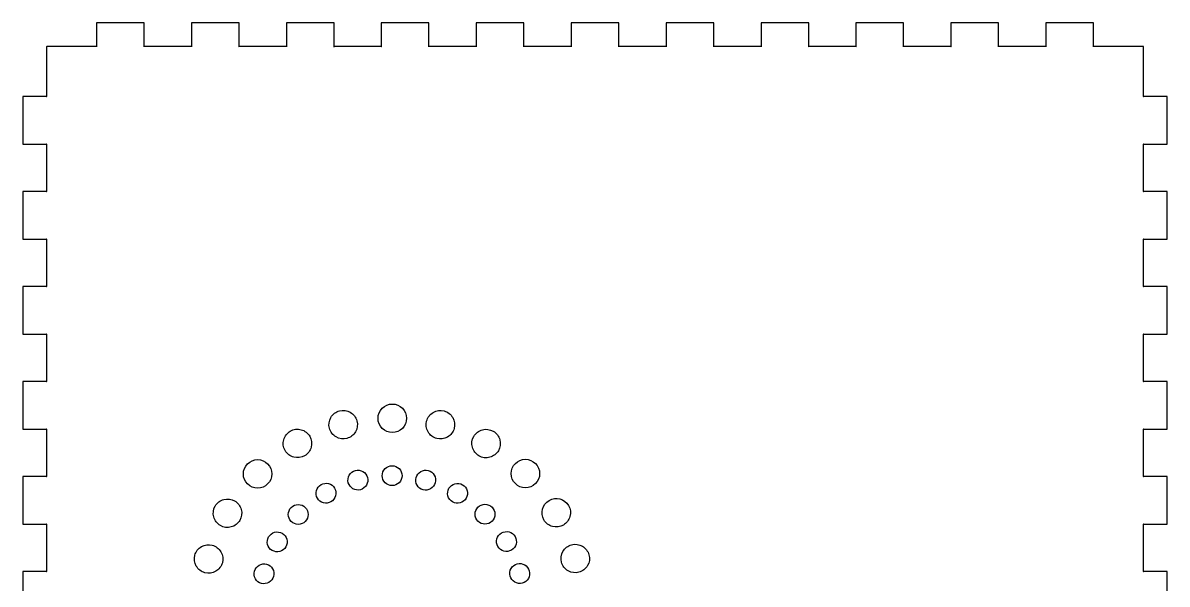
# Model space of a CAD drawing. Extents: x 5 to 509, y -8625 to -7917.
# Drawn here: x 6.6 to 247.6, y -8208.3 to -8090.1 of the extents above; entities that cross this region are included whole.
import ezdxf

# ---------------------------------------------------------------- set-up
doc = ezdxf.new("R2010")
doc.units = 0
doc.layers.add('Corps', color=7, linetype='CONTINUOUS')

msp = doc.modelspace()

# ---------------------------------------------------------------- linework, layer by layer
at = {"layer": 'Corps', "color": 7}
for p, q in [((22.065514, -8090.13632), (22.065514, -8095.13632)), ((32.085018, -8090.11632), (22.085014, -8090.11632)), ((32.104518, -8095.13632), (32.104518, -8090.13632)), ((42.065512, -8090.13632), (42.065512, -8095.13632)), ((52.085019, -8090.11632), (42.085012, -8090.11632)), ((52.104519, -8095.13632), (52.104519, -8090.13632)), ((62.065513, -8090.13632), (62.065513, -8095.13632)), ((72.085017, -8090.11632), (62.085013, -8090.11632)), ((72.104517, -8095.13632), (72.104517, -8090.13632)), ((82.065521, -8090.13632), (82.065521, -8095.13632)), ((92.085015, -8090.11632), (82.085021, -8090.11632)), ((92.104515, -8095.13632), (92.104515, -8090.13632)), ((102.065519, -8090.13632), (102.065519, -8095.13632)), ((112.085016, -8090.11632), (102.085019, -8090.11632)), ((112.104516, -8095.13632), (112.104516, -8090.13632)), ((122.065516, -8090.13632), (122.065516, -8095.13632)), ((132.085016, -8090.11632), (122.085016, -8090.11632)), ((132.104516, -8095.13632), (132.104516, -8090.13632)), ((142.065516, -8090.13632), (142.065516, -8095.13632)), ((152.085016, -8090.11632), (142.085016, -8090.11632)), ((152.104516, -8095.13632), (152.104516, -8090.13632)), ((162.065516, -8090.13632), (162.065516, -8095.13632)), ((172.085016, -8090.11632), (162.085016, -8090.11632)), ((172.104516, -8095.13632), (172.104516, -8090.13632)), ((182.065516, -8090.13632), (182.065516, -8095.13632)), ((192.085016, -8090.11632), (182.085016, -8090.11632)), ((192.104516, -8095.13632), (192.104516, -8090.13632)), ((202.065516, -8090.13632), (202.065516, -8095.13632)), ((212.085016, -8090.11632), (202.085016, -8090.11632)), ((212.104516, -8095.13632), (212.104516, -8090.13632)), ((222.065516, -8090.13632), (222.065516, -8095.13632)), ((232.085016, -8090.11632), (222.085016, -8090.11632)), ((232.104516, -8095.13632), (232.104516, -8090.13632)), ((11.56552, -8095.13632), (11.56552, -8095.13632)), ((11.56552, -8095.13632), (11.56552, -8105.63632)), ((22.085014, -8095.11632), (11.58502, -8095.11632)), ((42.085012, -8095.11632), (32.085018, -8095.11632)), ((62.085013, -8095.11632), (52.085019, -8095.11632)), ((82.085021, -8095.11632), (72.085017, -8095.11632)), ((102.085019, -8095.11632), (92.085015, -8095.11632)), ((122.085016, -8095.11632), (112.085016, -8095.11632)), ((142.085016, -8095.11632), (132.085016, -8095.11632)), ((162.085016, -8095.11632), (152.085016, -8095.11632)), ((182.085016, -8095.11632), (172.085016, -8095.11632)), ((202.085016, -8095.11632), (192.085016, -8095.11632)), ((222.085016, -8095.11632), (212.085016, -8095.11632)), ((242.585016, -8095.11632), (232.085016, -8095.11632)), ((242.585016, -8095.11632), (242.585016, -8095.11632)), ((242.604516, -8105.63632), (242.604516, -8095.13632)), ((6.565513, -8105.63632), (6.565513, -8115.63632)), ((11.58502, -8105.61632), (6.585013, -8105.61632)), ((247.585016, -8105.61632), (242.585016, -8105.61632)), ((247.604516, -8115.63632), (247.604516, -8105.63632)), ((6.585013, -8115.65632), (11.58502, -8115.65632)), ((11.56552, -8115.63632), (11.56552, -8125.63632)), ((242.585016, -8115.65632), (247.585016, -8115.65632)), ((242.604516, -8125.63632), (242.604516, -8115.63632)), ((6.565513, -8125.63632), (6.565513, -8135.63632)), ((11.58502, -8125.61632), (6.585013, -8125.61632)), ((247.585016, -8125.61632), (242.585016, -8125.61632)), ((247.604516, -8135.63632), (247.604516, -8125.63632)), ((6.585013, -8135.65632), (11.58502, -8135.65632)), ((11.56552, -8135.63632), (11.56552, -8145.63632)), ((242.585016, -8135.65632), (247.585016, -8135.65632)), ((242.604516, -8145.63632), (242.604516, -8135.63632)), ((6.565513, -8145.63632), (6.565513, -8155.63632)), ((11.58502, -8145.61632), (6.585013, -8145.61632)), ((247.585016, -8145.61632), (242.585016, -8145.61632)), ((247.604516, -8155.63632), (247.604516, -8145.63632)), ((6.585013, -8155.65632), (11.58502, -8155.65632)), ((11.56552, -8155.63632), (11.56552, -8165.63632)), ((242.585016, -8155.65632), (247.585016, -8155.65632)), ((242.604516, -8165.63632), (242.604516, -8155.63632)), ((6.565513, -8165.63632), (6.565513, -8175.63632)), ((11.58502, -8165.61632), (6.585013, -8165.61632)), ((247.585016, -8165.61632), (242.585016, -8165.61632)), ((247.604516, -8175.63632), (247.604516, -8165.63632)), ((87.382739, -8173.37302), (87.382739, -8173.37302)), ((97.108484, -8173.228258), (97.108484, -8173.228258)), ((6.585013, -8175.65632), (11.58502, -8175.65632)), ((11.56552, -8175.63632), (11.56552, -8185.63632)), ((76.93952, -8173.931421), (76.93952, -8173.931421)), ((242.585016, -8175.65632), (247.585016, -8175.65632)), ((242.604516, -8185.63632), (242.604516, -8175.63632)), ((66.999569, -8177.169086), (66.999569, -8177.169086)), ((107.042654, -8177.917581), (107.042654, -8177.917581)), ((6.565513, -8185.63632), (6.565513, -8195.63632)), ((11.58502, -8185.61632), (6.585013, -8185.61632)), ((59.007484, -8185.08782), (59.007484, -8185.08782)), ((86.444601, -8185.45892), (86.444601, -8185.45892)), ((93.227232, -8185.358532), (93.227232, -8185.358532)), ((115.428576, -8185.01462), (115.428576, -8185.01462)), ((247.585016, -8185.61632), (242.585016, -8185.61632)), ((247.604516, -8195.63632), (247.604516, -8185.63632)), ((79.161569, -8185.848372), (79.161569, -8185.848372)), ((72.229388, -8188.106399), (72.229388, -8188.106399)), ((100.155297, -8188.628631), (100.155297, -8188.628631)), ((52.563221, -8192.591187), (52.563221, -8192.591187)), ((121.513658, -8191.757059), (121.513658, -8191.757059)), ((66.655733, -8193.62882), (66.655733, -8193.62882)), ((106.003726, -8193.57802), (106.003726, -8193.57802)), ((6.585013, -8195.65632), (11.58502, -8195.65632)), ((11.56552, -8195.63632), (11.56552, -8205.63632)), ((242.585016, -8195.65632), (247.585016, -8195.65632)), ((242.604516, -8205.63632), (242.604516, -8195.63632)), ((62.161292, -8198.861686), (62.161292, -8198.861686)), ((110.247234, -8198.280439), (110.247234, -8198.280439)), ((48.283202, -8201.502187), (48.283202, -8201.502187)), ((125.820661, -8202.13165), (125.820661, -8202.13165)), ((6.565513, -8205.63632), (6.565513, -8215.63632)), ((11.58502, -8205.61632), (6.585013, -8205.61632)), ((59.176475, -8205.07629), (59.176475, -8205.07629)), ((113.251242, -8205.515766), (113.251242, -8205.515766)), ((247.585016, -8205.61632), (242.585016, -8205.61632)), ((247.604516, -8215.63632), (247.604516, -8205.63632))]:
    msp.add_line(p, q, dxfattribs=at)
for points in [[(22.085014, -8090.11632), (22.073314, -8090.11632), (22.065514, -8090.12632), (22.065514, -8090.13632)], [(32.104518, -8090.13632), (32.104518, -8090.12432), (32.096518, -8090.11632), (32.085018, -8090.11632)], [(42.085012, -8090.11632), (42.073312, -8090.11632), (42.065512, -8090.12632), (42.065512, -8090.13632)], [(52.104519, -8090.13632), (52.104519, -8090.12432), (52.096519, -8090.11632), (52.085019, -8090.11632)], [(62.085013, -8090.11632), (62.073313, -8090.11632), (62.065513, -8090.12632), (62.065513, -8090.13632)], [(72.104517, -8090.13632), (72.104517, -8090.12432), (72.096517, -8090.11632), (72.085017, -8090.11632)], [(82.085021, -8090.11632), (82.073321, -8090.11632), (82.065521, -8090.12632), (82.065521, -8090.13632)], [(92.104515, -8090.13632), (92.104515, -8090.12432), (92.096515, -8090.11632), (92.085015, -8090.11632)], [(102.085019, -8090.11632), (102.073319, -8090.11632), (102.065519, -8090.12632), (102.065519, -8090.13632)], [(112.104516, -8090.13632), (112.104516, -8090.12432), (112.096516, -8090.11632), (112.085016, -8090.11632)], [(122.085016, -8090.11632), (122.073316, -8090.11632), (122.065516, -8090.12632), (122.065516, -8090.13632)], [(132.104516, -8090.13632), (132.104516, -8090.12432), (132.096516, -8090.11632), (132.085016, -8090.11632)], [(142.085016, -8090.11632), (142.073316, -8090.11632), (142.065516, -8090.12632), (142.065516, -8090.13632)], [(152.104516, -8090.13632), (152.104516, -8090.12432), (152.096516, -8090.11632), (152.085016, -8090.11632)], [(162.085016, -8090.11632), (162.073316, -8090.11632), (162.065516, -8090.12632), (162.065516, -8090.13632)], [(172.104516, -8090.13632), (172.104516, -8090.12432), (172.096516, -8090.11632), (172.085016, -8090.11632)], [(182.085016, -8090.11632), (182.073316, -8090.11632), (182.065516, -8090.12632), (182.065516, -8090.13632)], [(192.104516, -8090.13632), (192.104516, -8090.12432), (192.096516, -8090.11632), (192.085016, -8090.11632)], [(202.085016, -8090.11632), (202.073316, -8090.11632), (202.065516, -8090.12632), (202.065516, -8090.13632)], [(212.104516, -8090.13632), (212.104516, -8090.12432), (212.096516, -8090.11632), (212.085016, -8090.11632)], [(222.085016, -8090.11632), (222.073316, -8090.11632), (222.065516, -8090.12632), (222.065516, -8090.13632)], [(232.104516, -8090.13632), (232.104516, -8090.12432), (232.096516, -8090.11632), (232.085016, -8090.11632)], [(11.58502, -8095.11632), (11.57332, -8095.11632), (11.56552, -8095.12632), (11.56552, -8095.13632)], [(22.065514, -8095.13632), (22.065514, -8095.12432), (22.073514, -8095.11632), (22.085014, -8095.11632)], [(32.085018, -8095.11632), (32.096718, -8095.11632), (32.104518, -8095.12632), (32.104518, -8095.13632)], [(42.065512, -8095.13632), (42.065512, -8095.12432), (42.073512, -8095.11632), (42.085012, -8095.11632)], [(52.085019, -8095.11632), (52.096719, -8095.11632), (52.104519, -8095.12632), (52.104519, -8095.13632)], [(62.065513, -8095.13632), (62.065513, -8095.12432), (62.073513, -8095.11632), (62.085013, -8095.11632)], [(72.085017, -8095.11632), (72.096717, -8095.11632), (72.104517, -8095.12632), (72.104517, -8095.13632)], [(82.065521, -8095.13632), (82.065521, -8095.12432), (82.073521, -8095.11632), (82.085021, -8095.11632)], [(92.085015, -8095.11632), (92.096715, -8095.11632), (92.104515, -8095.12632), (92.104515, -8095.13632)], [(102.065519, -8095.13632), (102.065519, -8095.12432), (102.073519, -8095.11632), (102.085019, -8095.11632)], [(112.085016, -8095.11632), (112.096716, -8095.11632), (112.104516, -8095.12632), (112.104516, -8095.13632)], [(122.065516, -8095.13632), (122.065516, -8095.12432), (122.073516, -8095.11632), (122.085016, -8095.11632)], [(132.085016, -8095.11632), (132.096716, -8095.11632), (132.104516, -8095.12632), (132.104516, -8095.13632)], [(142.065516, -8095.13632), (142.065516, -8095.12432), (142.073516, -8095.11632), (142.085016, -8095.11632)], [(152.085016, -8095.11632), (152.096716, -8095.11632), (152.104516, -8095.12632), (152.104516, -8095.13632)], [(162.065516, -8095.13632), (162.065516, -8095.12432), (162.073516, -8095.11632), (162.085016, -8095.11632)], [(172.085016, -8095.11632), (172.096716, -8095.11632), (172.104516, -8095.12632), (172.104516, -8095.13632)], [(182.065516, -8095.13632), (182.065516, -8095.12432), (182.073516, -8095.11632), (182.085016, -8095.11632)], [(192.085016, -8095.11632), (192.096716, -8095.11632), (192.104516, -8095.12632), (192.104516, -8095.13632)], [(202.065516, -8095.13632), (202.065516, -8095.12432), (202.073516, -8095.11632), (202.085016, -8095.11632)], [(212.085016, -8095.11632), (212.096716, -8095.11632), (212.104516, -8095.12632), (212.104516, -8095.13632)], [(222.065516, -8095.13632), (222.065516, -8095.12432), (222.073516, -8095.11632), (222.085016, -8095.11632)], [(232.085016, -8095.11632), (232.096716, -8095.11632), (232.104516, -8095.12632), (232.104516, -8095.13632)], [(242.604516, -8095.13632), (242.604516, -8095.12432), (242.596516, -8095.11632), (242.585016, -8095.11632)], [(6.585013, -8105.61632), (6.573313, -8105.61632), (6.565513, -8105.62632), (6.565513, -8105.63632)], [(11.56552, -8105.63632), (11.56552, -8105.62432), (11.57352, -8105.61632), (11.58502, -8105.61632)], [(242.585016, -8105.61632), (242.596716, -8105.61632), (242.604516, -8105.62632), (242.604516, -8105.63632)], [(247.604516, -8105.63632), (247.604516, -8105.62432), (247.596516, -8105.61632), (247.585016, -8105.61632)], [(6.565513, -8115.63632), (6.565513, -8115.64832), (6.573513, -8115.65632), (6.585013, -8115.65632)], [(11.58502, -8115.65632), (11.57332, -8115.65632), (11.56552, -8115.64632), (11.56552, -8115.63632)], [(242.604516, -8115.63632), (242.604516, -8115.64832), (242.596516, -8115.65632), (242.585016, -8115.65632)], [(247.585016, -8115.65632), (247.596716, -8115.65632), (247.604516, -8115.64632), (247.604516, -8115.63632)], [(6.585013, -8125.61632), (6.573313, -8125.61632), (6.565513, -8125.62632), (6.565513, -8125.63632)], [(11.56552, -8125.63632), (11.56552, -8125.62432), (11.57352, -8125.61632), (11.58502, -8125.61632)], [(242.585016, -8125.61632), (242.596716, -8125.61632), (242.604516, -8125.62632), (242.604516, -8125.63632)], [(247.604516, -8125.63632), (247.604516, -8125.62432), (247.596516, -8125.61632), (247.585016, -8125.61632)], [(6.565513, -8135.63632), (6.565513, -8135.64832), (6.573513, -8135.65632), (6.585013, -8135.65632)], [(11.58502, -8135.65632), (11.57332, -8135.65632), (11.56552, -8135.64632), (11.56552, -8135.63632)], [(242.604516, -8135.63632), (242.604516, -8135.64832), (242.596516, -8135.65632), (242.585016, -8135.65632)], [(247.585016, -8135.65632), (247.596716, -8135.65632), (247.604516, -8135.64632), (247.604516, -8135.63632)], [(6.585013, -8145.61632), (6.573313, -8145.61632), (6.565513, -8145.62632), (6.565513, -8145.63632)], [(11.56552, -8145.63632), (11.56552, -8145.62432), (11.57352, -8145.61632), (11.58502, -8145.61632)], [(242.585016, -8145.61632), (242.596716, -8145.61632), (242.604516, -8145.62632), (242.604516, -8145.63632)], [(247.604516, -8145.63632), (247.604516, -8145.62432), (247.596516, -8145.61632), (247.585016, -8145.61632)], [(6.565513, -8155.63632), (6.565513, -8155.64832), (6.573513, -8155.65632), (6.585013, -8155.65632)], [(11.58502, -8155.65632), (11.57332, -8155.65632), (11.56552, -8155.64632), (11.56552, -8155.63632)], [(242.604516, -8155.63632), (242.604516, -8155.64832), (242.596516, -8155.65632), (242.585016, -8155.65632)], [(247.585016, -8155.65632), (247.596716, -8155.65632), (247.604516, -8155.64632), (247.604516, -8155.63632)], [(6.585013, -8165.61632), (6.573313, -8165.61632), (6.565513, -8165.62632), (6.565513, -8165.63632)], [(11.56552, -8165.63632), (11.56552, -8165.62432), (11.57352, -8165.61632), (11.58502, -8165.61632)], [(242.585016, -8165.61632), (242.596716, -8165.61632), (242.604516, -8165.62632), (242.604516, -8165.63632)], [(247.604516, -8165.63632), (247.604516, -8165.62432), (247.596516, -8165.61632), (247.585016, -8165.61632)], [(82.261418, -8171.2517), (82.824027, -8170.689091), (83.587089, -8170.37302), (84.382739, -8170.37302)], [(84.382739, -8170.37302), (85.178388, -8170.37302), (85.94145, -8170.689091), (86.504059, -8171.2517)], [(71.143965, -8175.484335), (70.938036, -8174.715796), (71.045842, -8173.89693), (71.443667, -8173.207878)], [(71.443667, -8173.207878), (71.841491, -8172.518825), (72.496747, -8172.016029), (73.265286, -8171.8101)], [(73.265286, -8171.8101), (74.033824, -8171.604171), (74.85269, -8171.711977), (75.541743, -8172.109801)], [(75.541743, -8172.109801), (76.230795, -8172.507626), (76.733591, -8173.162882), (76.93952, -8173.931421)], [(81.382739, -8173.37302), (81.382739, -8172.577371), (81.698809, -8171.814309), (82.261418, -8171.2517)], [(82.261418, -8175.494341), (81.698809, -8174.931731), (81.382739, -8174.16867), (81.382739, -8173.37302)], [(86.504059, -8171.2517), (87.066668, -8171.814309), (87.382739, -8172.577371), (87.382739, -8173.37302)], [(87.382739, -8173.37302), (87.382739, -8174.16867), (87.066668, -8174.931731), (86.504059, -8175.494341)], [(91.612631, -8173.951801), (91.81856, -8173.183262), (92.321355, -8172.528006), (93.010408, -8172.130182)], [(93.010408, -8172.130182), (93.699461, -8171.732357), (94.518327, -8171.624551), (95.286865, -8171.83048)], [(95.286865, -8171.83048), (96.055404, -8172.03641), (96.71066, -8172.539205), (97.108484, -8173.228258)], [(97.108484, -8173.228258), (97.506309, -8173.91731), (97.614115, -8174.736177), (97.408186, -8175.504715)], [(6.565513, -8175.63632), (6.565513, -8175.64832), (6.573513, -8175.65632), (6.585013, -8175.65632)], [(11.58502, -8175.65632), (11.57332, -8175.65632), (11.56552, -8175.64632), (11.56552, -8175.63632)], [(62.901493, -8176.07101), (63.590545, -8175.673186), (64.409411, -8175.56538), (65.17795, -8175.771309)], [(65.17795, -8175.771309), (65.946488, -8175.977238), (66.601744, -8176.480034), (66.999569, -8177.169086)], [(72.541743, -8177.305954), (71.85269, -8176.908129), (71.349894, -8176.252873), (71.143965, -8175.484335)], [(76.93952, -8173.931421), (77.145449, -8174.699959), (77.037644, -8175.518825), (76.639819, -8176.207878)], [(84.382739, -8176.37302), (83.587089, -8176.37302), (82.824027, -8176.05695), (82.261418, -8175.494341)], [(86.504059, -8175.494341), (85.94145, -8176.05695), (85.178388, -8176.37302), (84.382739, -8176.37302)], [(91.912332, -8176.228258), (91.514507, -8175.539205), (91.406701, -8174.720339), (91.612631, -8173.951801)], [(97.408186, -8175.504715), (97.202256, -8176.273253), (96.699461, -8176.928509), (96.010408, -8177.326334)], [(101.5468, -8177.194038), (101.944625, -8176.504986), (102.599881, -8176.00219), (103.368419, -8175.796261)], [(103.368419, -8175.796261), (104.136958, -8175.590332), (104.955824, -8175.698138), (105.644876, -8176.095962)], [(242.604516, -8175.63632), (242.604516, -8175.64832), (242.596516, -8175.65632), (242.585016, -8175.65632)], [(247.585016, -8175.65632), (247.596716, -8175.65632), (247.604516, -8175.64632), (247.604516, -8175.63632)], [(61.803416, -8180.169086), (61.405592, -8179.480034), (61.297786, -8178.661168), (61.503715, -8177.892629)], [(61.503715, -8177.892629), (61.709644, -8177.124091), (62.21244, -8176.468835), (62.901493, -8176.07101)], [(66.999569, -8177.169086), (67.397394, -8177.858139), (67.505199, -8178.677005), (67.29927, -8179.445544)], [(74.8182, -8177.605655), (74.049662, -8177.811584), (73.230795, -8177.703779), (72.541743, -8177.305954)], [(76.639819, -8176.207878), (76.241994, -8176.89693), (75.586738, -8177.399726), (74.8182, -8177.605655)], [(93.733951, -8177.626035), (92.965413, -8177.420106), (92.310157, -8176.91731), (91.912332, -8176.228258)], [(96.010408, -8177.326334), (95.321355, -8177.724159), (94.502489, -8177.831965), (93.733951, -8177.626035)], [(101.247099, -8179.470496), (101.04117, -8178.701957), (101.148976, -8177.883091), (101.5468, -8177.194038)], [(105.644876, -8176.095962), (106.333929, -8176.493787), (106.836725, -8177.149043), (107.042654, -8177.917581)], [(107.042654, -8177.917581), (107.248583, -8178.68612), (107.140777, -8179.504986), (106.742953, -8180.194038)], [(63.625035, -8181.566864), (62.856497, -8181.360935), (62.201241, -8180.858139), (61.803416, -8180.169086)], [(67.29927, -8179.445544), (67.093341, -8180.214082), (66.590545, -8180.869338), (65.901493, -8181.267163)], [(102.644876, -8181.292115), (101.955824, -8180.89429), (101.453028, -8180.239034), (101.247099, -8179.470496)], [(106.742953, -8180.194038), (106.345128, -8180.883091), (105.689872, -8181.385887), (104.921334, -8181.591816)], [(53.007484, -8185.08782), (53.007484, -8184.292171), (53.323554, -8183.529109), (53.886163, -8182.9665)], [(53.886163, -8182.9665), (54.448772, -8182.403891), (55.211834, -8182.08782), (56.007484, -8182.08782)], [(56.007484, -8182.08782), (56.803133, -8182.08782), (57.566195, -8182.403891), (58.128804, -8182.9665)], [(58.128804, -8182.9665), (58.691413, -8183.529109), (59.007484, -8184.292171), (59.007484, -8185.08782)], [(65.901493, -8181.267163), (65.21244, -8181.664987), (64.393574, -8181.772793), (63.625035, -8181.566864)], [(104.921334, -8181.591816), (104.152795, -8181.797745), (103.333929, -8181.689939), (102.644876, -8181.292115)], [(109.428576, -8185.01462), (109.428576, -8184.218971), (109.744646, -8183.455909), (110.307255, -8182.8933)], [(110.307255, -8182.8933), (110.869864, -8182.330691), (111.632926, -8182.01462), (112.428576, -8182.01462)], [(112.428576, -8182.01462), (113.224225, -8182.01462), (113.987287, -8182.330691), (114.549896, -8182.8933)], [(114.549896, -8182.8933), (115.112505, -8183.455909), (115.428576, -8184.218971), (115.428576, -8185.01462)], [(6.585013, -8185.61632), (6.573313, -8185.61632), (6.565513, -8185.62632), (6.565513, -8185.63632)], [(11.56552, -8185.63632), (11.56552, -8185.62432), (11.57352, -8185.61632), (11.58502, -8185.61632)], [(53.886163, -8187.209141), (53.323554, -8186.646531), (53.007484, -8185.88347), (53.007484, -8185.08782)], [(59.007484, -8185.08782), (59.007484, -8185.88347), (58.691413, -8186.646531), (58.128804, -8187.209141)], [(75.119749, -8186.931375), (74.976133, -8186.395396), (75.051316, -8185.824318), (75.328759, -8185.343773)], [(75.328759, -8185.343773), (75.606202, -8184.863227), (76.063178, -8184.512578), (76.599158, -8184.368964)], [(76.599158, -8184.368964), (77.135136, -8184.225347), (77.706214, -8184.300531), (78.18676, -8184.577974)], [(78.18676, -8184.577974), (78.667305, -8184.855417), (79.017955, -8185.312393), (79.161569, -8185.848372)], [(82.260209, -8185.45892), (82.260207, -8184.904035), (82.480634, -8184.371875), (82.872997, -8183.979512)], [(82.872997, -8186.938329), (82.480634, -8186.545965), (82.260207, -8186.013806), (82.260209, -8185.45892)], [(82.872997, -8183.979512), (83.26536, -8183.587148), (83.797519, -8183.36672), (84.352405, -8183.36672)], [(84.352405, -8183.36672), (84.90729, -8183.36672), (85.439449, -8183.587148), (85.831812, -8183.979512)], [(85.831812, -8183.979512), (86.224175, -8184.371875), (86.444602, -8184.904035), (86.444601, -8185.45892)], [(86.444601, -8185.45892), (86.444602, -8186.013806), (86.224175, -8186.545965), (85.831812, -8186.938329)], [(89.394422, -8185.863131), (89.538038, -8185.327152), (89.888688, -8184.870176), (90.369234, -8184.592734)], [(90.369234, -8184.592734), (90.849779, -8184.31529), (91.420857, -8184.240106), (91.956836, -8184.383721)], [(91.956836, -8184.383721), (92.492815, -8184.527336), (92.94979, -8184.877986), (93.227232, -8185.358532)], [(93.227232, -8185.358532), (93.504676, -8185.839077), (93.579861, -8186.410155), (93.436246, -8186.946134)], [(110.307255, -8187.135941), (109.744646, -8186.573331), (109.428576, -8185.81027), (109.428576, -8185.01462)], [(115.428576, -8185.01462), (115.428576, -8185.81027), (115.112505, -8186.573331), (114.549896, -8187.135941)], [(242.585016, -8185.61632), (242.596716, -8185.61632), (242.604516, -8185.62632), (242.604516, -8185.63632)], [(247.604516, -8185.63632), (247.604516, -8185.62432), (247.596516, -8185.61632), (247.585016, -8185.61632)], [(56.007484, -8188.08782), (55.211834, -8188.08782), (54.448772, -8187.77175), (53.886163, -8187.209141)], [(58.128804, -8187.209141), (57.566195, -8187.77175), (56.803133, -8188.08782), (56.007484, -8188.08782)], [(68.396578, -8188.610997), (68.540193, -8188.075018), (68.890843, -8187.618043), (69.37139, -8187.340601)], [(69.37139, -8187.340601), (69.851935, -8187.063157), (70.423012, -8186.987972), (70.958991, -8187.131587)], [(70.958991, -8187.131587), (71.49497, -8187.275202), (71.951946, -8187.625853), (72.229388, -8188.106399)], [(76.094558, -8188.201773), (75.614012, -8187.92433), (75.263363, -8187.467354), (75.119749, -8186.931375)], [(78.952559, -8187.435974), (78.675115, -8187.91652), (78.218139, -8188.267169), (77.68216, -8188.410784)], [(79.161569, -8185.848372), (79.305185, -8186.384351), (79.230002, -8186.955429), (78.952559, -8187.435974)], [(84.352405, -8187.55112), (83.797519, -8187.55112), (83.26536, -8187.330692), (82.872997, -8186.938329)], [(85.831812, -8186.938329), (85.439449, -8187.330692), (84.90729, -8187.55112), (84.352405, -8187.55112)], [(89.603436, -8187.450732), (89.325992, -8186.970187), (89.250807, -8186.39911), (89.394422, -8185.863131)], [(90.873832, -8188.425544), (90.337853, -8188.281929), (89.880878, -8187.931279), (89.603436, -8187.450732)], [(93.436246, -8186.946134), (93.292631, -8187.482113), (92.94198, -8187.939089), (92.461434, -8188.216531)], [(96.322487, -8188.124031), (96.59993, -8187.643486), (97.056906, -8187.292836), (97.592885, -8187.149222)], [(97.592885, -8187.149222), (98.128864, -8187.005606), (98.699942, -8187.080789), (99.180487, -8187.358232)], [(99.180487, -8187.358232), (99.661033, -8187.635675), (100.011682, -8188.092652), (100.155297, -8188.628631)], [(112.428576, -8188.01462), (111.632926, -8188.01462), (110.869864, -8187.69855), (110.307255, -8187.135941)], [(114.549896, -8187.135941), (113.987287, -8187.69855), (113.224225, -8188.01462), (112.428576, -8188.01462)], [(47.067367, -8191.867644), (47.465192, -8191.178592), (48.120448, -8190.675796), (48.888986, -8190.469867)], [(48.888986, -8190.469867), (49.657525, -8190.263938), (50.476391, -8190.371743), (51.165443, -8190.769568)], [(68.605591, -8190.198599), (68.328147, -8189.718054), (68.252963, -8189.146976), (68.396578, -8188.610997)], [(69.875988, -8191.173411), (69.340009, -8191.029795), (68.883033, -8190.679145), (68.605591, -8190.198599)], [(72.438401, -8189.694001), (72.294786, -8190.22998), (71.944136, -8190.686955), (71.46359, -8190.964397)], [(72.229388, -8188.106399), (72.506832, -8188.586944), (72.582016, -8189.158022), (72.438401, -8189.694001)], [(77.68216, -8188.410784), (77.146181, -8188.5544), (76.575104, -8188.479216), (76.094558, -8188.201773)], [(92.461434, -8188.216531), (91.980889, -8188.493975), (91.409811, -8188.569159), (90.873832, -8188.425544)], [(96.113477, -8189.711633), (95.96986, -8189.175654), (96.045044, -8188.604577), (96.322487, -8188.124031)], [(97.088286, -8190.982032), (96.60774, -8190.704589), (96.257091, -8190.247612), (96.113477, -8189.711633)], [(99.946286, -8190.216233), (99.668843, -8190.696778), (99.211867, -8191.047428), (98.675888, -8191.191042)], [(100.155297, -8188.628631), (100.298913, -8189.164609), (100.223729, -8189.735687), (99.946286, -8190.216233)], [(117.415582, -8190.658983), (118.85046, -8189.830556), (120.685231, -8190.322182), (121.513658, -8191.757059)], [(46.767666, -8194.144101), (46.561737, -8193.375563), (46.669543, -8192.556697), (47.067367, -8191.867644)], [(51.165443, -8190.769568), (51.854496, -8191.167393), (52.357292, -8191.822649), (52.563221, -8192.591187)], [(52.563221, -8192.591187), (52.76915, -8193.359726), (52.661344, -8194.178592), (52.26352, -8194.867644)], [(62.471341, -8193.62882), (62.471339, -8193.073935), (62.691766, -8192.541775), (63.084129, -8192.149412)], [(63.084129, -8192.149412), (63.476492, -8191.757048), (64.008651, -8191.53662), (64.563537, -8191.53662)], [(64.563537, -8191.53662), (65.118422, -8191.53662), (65.650581, -8191.757048), (66.042944, -8192.149412)], [(66.042944, -8192.149412), (66.435307, -8192.541775), (66.655734, -8193.073935), (66.655733, -8193.62882)], [(71.46359, -8190.964397), (70.983045, -8191.241841), (70.411967, -8191.317026), (69.875988, -8191.173411)], [(98.675888, -8191.191042), (98.139909, -8191.334658), (97.568831, -8191.259475), (97.088286, -8190.982032)], [(101.819336, -8193.57802), (101.819334, -8193.023135), (102.039761, -8192.490975), (102.432124, -8192.098612)], [(102.432124, -8192.098612), (102.824487, -8191.706248), (103.356646, -8191.48582), (103.911532, -8191.48582)], [(103.911532, -8191.48582), (104.466417, -8191.485821), (104.998575, -8191.706249), (105.390938, -8192.098612)], [(105.390938, -8192.098612), (105.7833, -8192.490976), (106.003727, -8193.023135), (106.003726, -8193.57802)], [(116.317506, -8194.757059), (115.489079, -8193.322182), (115.980704, -8191.48741), (117.415582, -8190.658983)], [(121.513658, -8191.757059), (121.911483, -8192.446112), (122.019289, -8193.264978), (121.81336, -8194.033517)], [(48.165443, -8195.965721), (47.476391, -8195.567896), (46.973595, -8194.91264), (46.767666, -8194.144101)], [(52.26352, -8194.867644), (51.865695, -8195.556697), (51.210439, -8196.059493), (50.441901, -8196.265422)], [(63.084129, -8195.108229), (62.691766, -8194.715865), (62.471339, -8194.183706), (62.471341, -8193.62882)], [(64.563537, -8195.72102), (64.008651, -8195.72102), (63.476492, -8195.500592), (63.084129, -8195.108229)], [(66.042944, -8195.108229), (65.650581, -8195.500592), (65.118422, -8195.72102), (64.563537, -8195.72102)], [(66.655733, -8193.62882), (66.655734, -8194.183706), (66.435307, -8194.715865), (66.042944, -8195.108229)], [(102.432124, -8195.057429), (102.039761, -8194.665065), (101.819334, -8194.132906), (101.819336, -8193.57802)], [(103.911532, -8195.67022), (103.356646, -8195.67022), (102.824487, -8195.449792), (102.432124, -8195.057429)], [(105.390938, -8195.057428), (104.998575, -8195.449792), (104.466417, -8195.67022), (103.911532, -8195.67022)], [(106.003726, -8193.57802), (106.003727, -8194.132905), (105.7833, -8194.665064), (105.390938, -8195.057428)], [(118.139125, -8196.154837), (117.370587, -8195.948908), (116.715331, -8195.446112), (116.317506, -8194.757059)], [(121.81336, -8194.033517), (121.60743, -8194.802055), (121.104635, -8195.457311), (120.415582, -8195.855136)], [(6.565513, -8195.63632), (6.565513, -8195.64832), (6.573513, -8195.65632), (6.585013, -8195.65632)], [(11.58502, -8195.65632), (11.57332, -8195.65632), (11.56552, -8195.64632), (11.56552, -8195.63632)], [(50.441901, -8196.265422), (49.673362, -8196.471351), (48.854496, -8196.363545), (48.165443, -8195.965721)], [(58.328482, -8198.357086), (58.605925, -8197.87654), (59.062901, -8197.525891), (59.598881, -8197.382277)], [(59.598881, -8197.382277), (60.134859, -8197.238661), (60.705937, -8197.313844), (61.186483, -8197.591287)], [(61.186483, -8197.591287), (61.667028, -8197.86873), (62.017678, -8198.325706), (62.161292, -8198.861686)], [(106.414424, -8198.785037), (106.558039, -8198.249058), (106.908689, -8197.792083), (107.389235, -8197.514641)], [(107.389235, -8197.514641), (107.86978, -8197.237197), (108.440858, -8197.162012), (108.976837, -8197.305627)], [(108.976837, -8197.305627), (109.512816, -8197.449243), (109.969791, -8197.799893), (110.247234, -8198.280439)], [(120.415582, -8195.855136), (119.72653, -8196.25296), (118.907663, -8196.360766), (118.139125, -8196.154837)], [(242.604516, -8195.63632), (242.604516, -8195.64832), (242.596516, -8195.65632), (242.585016, -8195.65632)], [(247.585016, -8195.65632), (247.596716, -8195.65632), (247.604516, -8195.64632), (247.604516, -8195.63632)], [(44.185125, -8200.404111), (44.874178, -8200.006287), (45.693044, -8199.898481), (46.461582, -8200.10441)], [(46.461582, -8200.10441), (47.230121, -8200.310339), (47.885377, -8200.813135), (48.283202, -8201.502187)], [(58.119472, -8199.944688), (57.975856, -8199.408709), (58.051039, -8198.837632), (58.328482, -8198.357086)], [(59.094281, -8201.215087), (58.613735, -8200.937644), (58.263086, -8200.480667), (58.119472, -8199.944688)], [(62.161292, -8198.861686), (62.304908, -8199.397664), (62.229725, -8199.968742), (61.952281, -8200.449288)], [(106.623437, -8200.372639), (106.345993, -8199.892094), (106.270808, -8199.321016), (106.414424, -8198.785037)], [(110.247234, -8198.280439), (110.824914, -8199.281116), (110.482037, -8200.560627), (109.481385, -8201.138351)], [(120.324807, -8201.408107), (120.722632, -8200.719054), (121.377888, -8200.216259), (122.146427, -8200.010329)], [(122.146427, -8200.010329), (122.914965, -8199.8044), (123.733831, -8199.912206), (124.422884, -8200.310031)], [(43.087049, -8204.502187), (42.689224, -8203.813135), (42.581419, -8202.994269), (42.787348, -8202.22573)], [(42.787348, -8202.22573), (42.993277, -8201.457192), (43.496073, -8200.801936), (44.185125, -8200.404111)], [(48.283202, -8201.502187), (48.681026, -8202.19124), (48.788832, -8203.010106), (48.582903, -8203.778645)], [(60.681883, -8201.424097), (60.145904, -8201.567713), (59.574826, -8201.49253), (59.094281, -8201.215087)], [(61.952281, -8200.449288), (61.674838, -8200.929833), (61.217862, -8201.280483), (60.681883, -8201.424097)], [(109.481385, -8201.138351), (108.480735, -8201.716079), (107.201209, -8201.373263), (106.623437, -8200.372639)], [(120.025106, -8203.684564), (119.819177, -8202.916026), (119.926983, -8202.09716), (120.324807, -8201.408107)], [(124.422884, -8200.310031), (125.111936, -8200.707855), (125.614732, -8201.363111), (125.820661, -8202.13165)], [(125.820661, -8202.13165), (126.02659, -8202.900188), (125.918785, -8203.719054), (125.52096, -8204.408107)], [(44.908668, -8205.899965), (44.14013, -8205.694036), (43.484874, -8205.19124), (43.087049, -8204.502187)], [(48.582903, -8203.778645), (48.376974, -8204.547183), (47.874178, -8205.202439), (47.185125, -8205.600264)], [(55.552678, -8207.16849), (54.974998, -8206.167813), (55.317874, -8204.888302), (56.318526, -8204.310578)], [(56.318526, -8204.310578), (57.319176, -8203.73285), (58.598703, -8204.075666), (59.176475, -8205.07629)], [(109.418529, -8205.01114), (109.695972, -8204.530595), (110.152948, -8204.179945), (110.688928, -8204.036331)], [(110.688928, -8204.036331), (111.805022, -8203.737329), (112.952191, -8204.399684), (113.251242, -8205.515766)], [(121.422884, -8205.506183), (120.733831, -8205.108358), (120.231035, -8204.453102), (120.025106, -8203.684564)], [(125.52096, -8204.408107), (125.123135, -8205.09716), (124.467879, -8205.599955), (123.699341, -8205.805884)], [(6.585013, -8205.61632), (6.573313, -8205.61632), (6.565513, -8205.62632), (6.565513, -8205.63632)], [(11.56552, -8205.63632), (11.56552, -8205.62432), (11.57352, -8205.61632), (11.58502, -8205.61632)], [(47.185125, -8205.600264), (46.496073, -8205.998088), (45.677207, -8206.105894), (44.908668, -8205.899965)], [(56.823075, -8208.143301), (56.287096, -8207.999686), (55.83012, -8207.649036), (55.552678, -8207.16849)], [(59.385488, -8206.663891), (59.241873, -8207.19987), (58.891222, -8207.656846), (58.410676, -8207.934288)], [(59.176475, -8205.07629), (59.453919, -8205.556835), (59.529103, -8206.127913), (59.385488, -8206.663891)], [(109.209519, -8206.598742), (109.065903, -8206.062764), (109.141086, -8205.491686), (109.418529, -8205.01114)], [(110.184328, -8207.869141), (109.703782, -8207.591698), (109.353133, -8207.134722), (109.209519, -8206.598742)], [(113.251242, -8205.515766), (113.550297, -8206.631846), (112.887997, -8207.779047), (111.77193, -8208.078151)], [(123.699341, -8205.805884), (122.930802, -8206.011814), (122.111936, -8205.904008), (121.422884, -8205.506183)], [(242.585016, -8205.61632), (242.596716, -8205.61632), (242.604516, -8205.62632), (242.604516, -8205.63632)], [(247.604516, -8205.63632), (247.604516, -8205.62432), (247.596516, -8205.61632), (247.585016, -8205.61632)], [(58.410676, -8207.934288), (57.930131, -8208.211732), (57.359054, -8208.286917), (56.823075, -8208.143301)], [(111.77193, -8208.078151), (111.235951, -8208.221767), (110.664874, -8208.146584), (110.184328, -8207.869141)]]:
    msp.add_open_spline(points, degree=3, dxfattribs=at)

doc.saveas('drawing.dxf')
